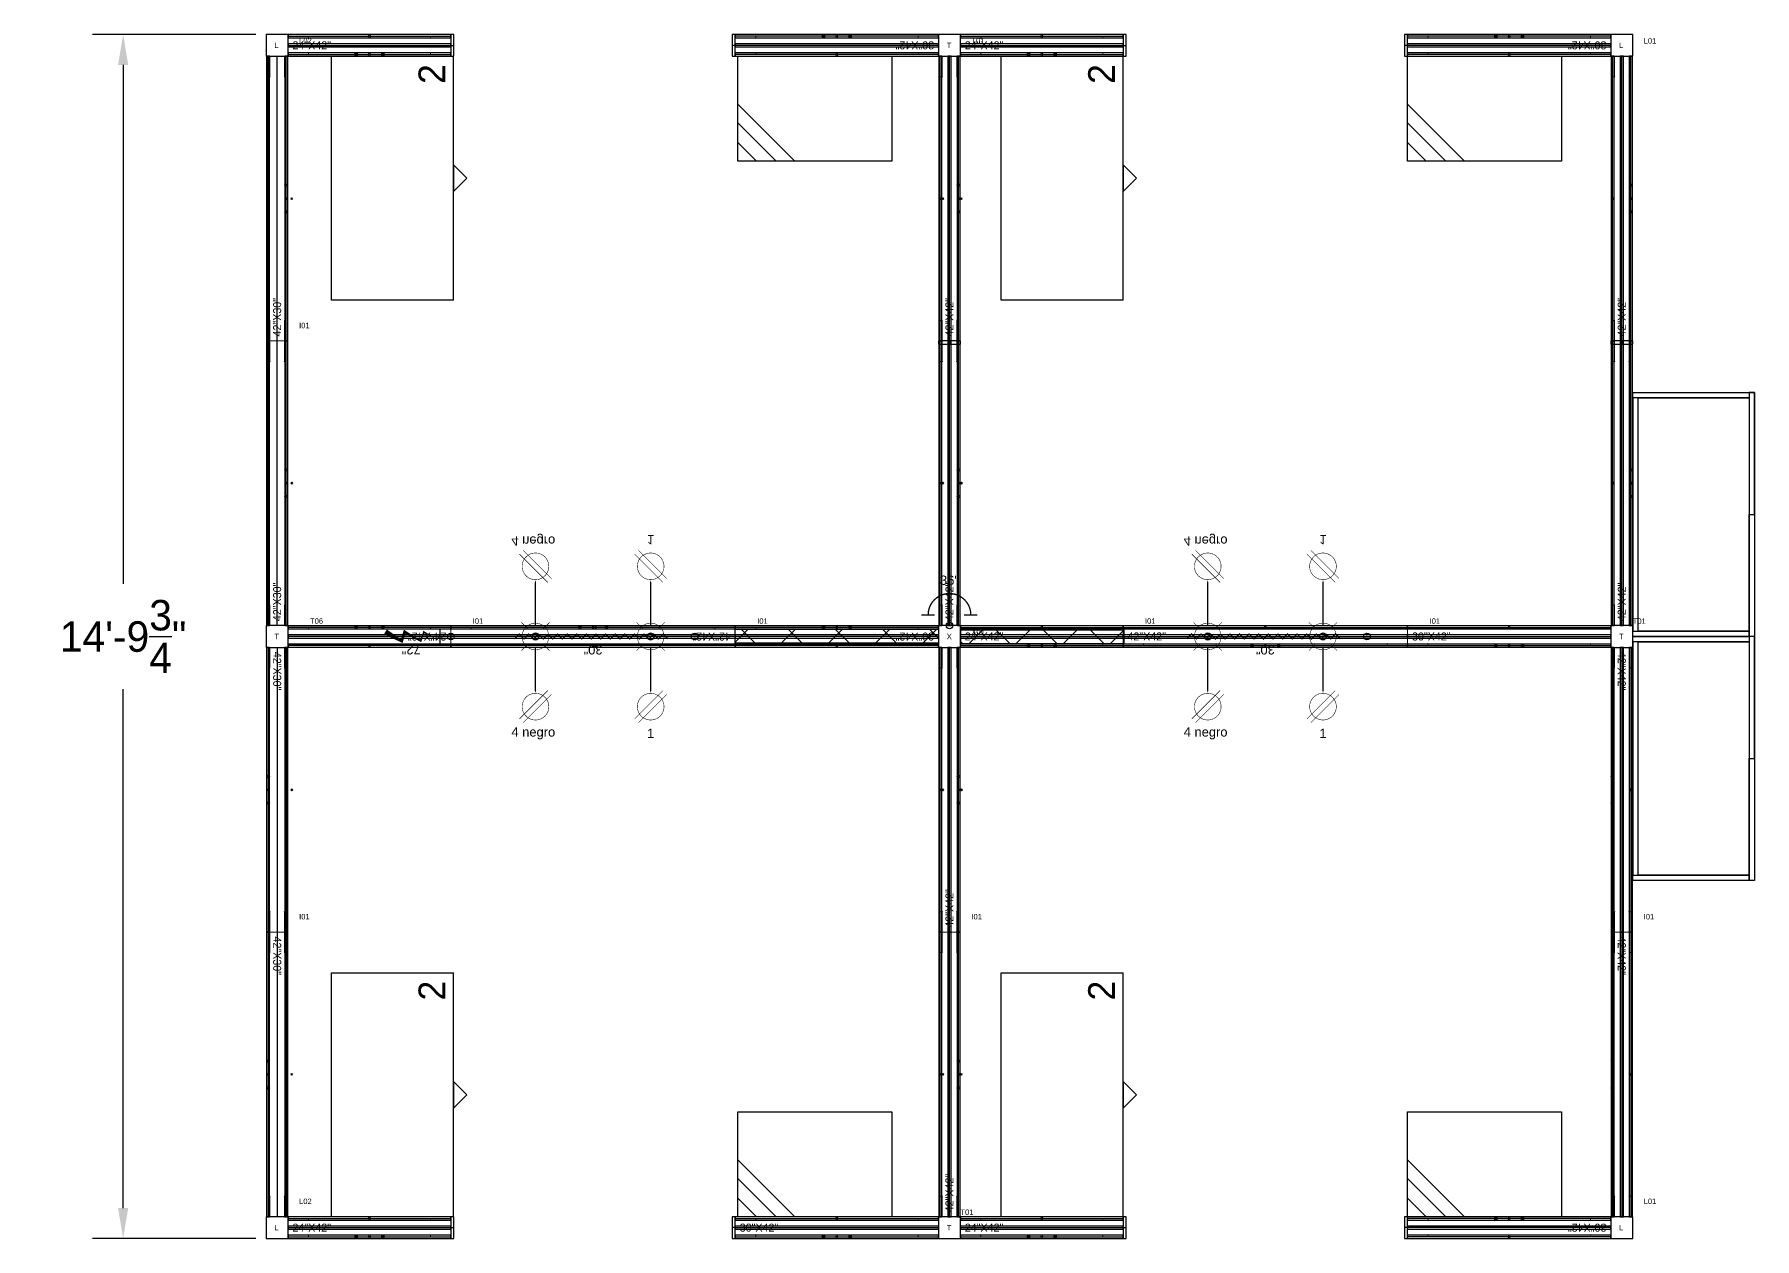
# Model space of a CAD drawing. Header units: inches. Extents: x 126 to 13186, y 9 to 361.
# Drawn here: x 6516.8 to 6770.7, y 17.5 to 195.2 of the extents above; entities that cross this region are included whole.
import ezdxf
from ezdxf.enums import TextEntityAlignment as Align

# ---------------------------------------------------------------- set-up
doc = ezdxf.new("R2010")
doc.units = ezdxf.units.IN
doc.header["$MEASUREMENT"] = 0
for name, color, linetype in [('AW', 7, 'Continuous'), ('DD2D', 7, 'Continuous'), ('DD2D_Geometry', 7, 'Continuous'), ('ELECTRI', 7, 'Continuous'), ('ENFASIS NEW', 7, 'Continuous'), ('Id Unión', 7, 'Continuous'), ('LATEFILE', 7, 'Continuous'), ('LATFILE', 7, 'Continuous'), ('LF', 7, 'Continuous'), ('S7000', 7, 'Continuous'), ('TEXT HARNESS', 7, 'Continuous')]:
    doc.layers.add(name, color=color, linetype=linetype)
doc.styles.add('ARIAL', font='arial.ttf')
doc.styles.get("Standard").update_dxf_attribs({"font": 'stylu.ttf'})
doc.dimstyles.get("Standard").update_dxf_attribs({"dimscale": 25, "dimtxt": 0.18, "dimasz": 0.18, "dimexe": 0.18, "dimexo": 0.0625, "dimgap": 0.09, "dimtad": 0, "dimtih": 1, "dimtoh": 1, "dimzin": 0, "dimdsep": 46, "dimlunit": 4, "dimtxsty": 'Standard', "dimcen": 0.09, "dimadec": 0, "dimazin": 0, "dimtfac": 1, "dimtofl": 0, "dimtmove": 0, "dimatfit": 3, "dimfxl": 1, "dimtolj": 1, "dimtzin": 0, "dimarcsym": 0})

# ---------------------------------------------------------------- blocks, each defined once
blk = doc.blocks.new('DD40102442AB')
at = {"color": 1}
for p, q in [((0.0035, -0.0035), (-0.0035, 0.0035)), ((0.0035, 0.0035), (-0.0035, -0.0035))]:
    blk.add_line(p, q, dxfattribs=at)
blk.add_point((0, 0))
blk.add_point((0, 0))
blk.add_point((0, 0), dxfattribs=at)
blk = doc.blocks.new('LF4023627S')
for p, q in [((0, 0), (0.914, 0)), ((0, -0.457), (0.914, -0.457))]:
    blk.add_line(p, q)
at = {"layer": 'LATEFILE'}
for p, q in [((0, -0.457), (0, 0)), ((0.914, 0), (0.914, -0.457))]:
    blk.add_line(p, q, dxfattribs=at)
blk.add_lwpolyline([(0.407, -0.457), (0.457, -0.507), (0.507, -0.457)], close=True, dxfattribs=at)
at = {"layer": 'LATFILE', "insert": (0.8103, -0.3262), "char_height": 0.1, "width": 0.07696, "attachment_point": 1}
blk.add_mtext('2', dxfattribs=at)
blk = doc.blocks.new('S7012')
for p, q in [((0.18, -0.577), (0.393, -0.364)), ((0.25, -0.577), (0.393, -0.434)), ((0.323, -0.577), (0.393, -0.507))]:
    blk.add_line(p, q)
blk.add_lwpolyline([(0, 0), (0.393, 0), (0.393, -0.577), (0, -0.577)], close=True)
blk = doc.blocks.new('DD40103042AB')
at = {"color": 1}
for p, q in [((0.0035, -0.0035), (-0.0035, 0.0035)), ((0.0035, 0.0035), (-0.0035, -0.0035))]:
    blk.add_line(p, q, dxfattribs=at)
blk.add_point((0, 0))
blk.add_point((0, 0))
blk.add_point((0, 0), dxfattribs=at)
blk = doc.blocks.new('829030')
at = {"color": 1}
for points in [[(0.1, 0.009, 0.005, 0.005, 0), (0.118, -0.009, 0.005, 0.005, 0), (0.136, 0.009, 0.005, 0.005, 0), (0.154, -0.009, 0.005, 0.005, 0), (0.172, 0.009, 0.005, 0.005, 0), (0.19, -0.009, 0.005, 0.005, 0), (0.208, 0.009, 0.005, 0.005, 0), (0.226, -0.009, 0.005, 0.005, 0), (0.244, 0.009, 0.005, 0.005, 0), (0.262, -0.009, 0.005, 0.005, 0), (0.28, 0.009, 0.005, 0.005, 0), (0.298, -0.009, 0.005, 0.005, 0), (0.316, 0.009, 0.005, 0.005, 0), (0.334, -0.009, 0.005, 0.005, 0), (0.352, 0.009, 0.005, 0.005, 0), (0.37, -0.009, 0.005, 0.005, 0), (0.388, 0.009, 0.005, 0.005, 0), (0.406, -0.009, 0.005, 0.005, 0), (0.424, 0.009, 0.005, 0.005, 0), (0.442, -0.009, 0.005, 0.005, 0), (0.46, 0.009, 0.005, 0.005, 0), (0.478, -0.009, 0.005, 0.005, 0), (0.496, 0.009, 0.005, 0.005, 0), (0.514, -0.009, 0.005, 0.005, 0), (0.532, 0.009, 0.005, 0.005, 0), (0.55, -0.009, 0, 0, 0)], [(0.676, 0.009, 0.005, 0.005, 0), (0.658, -0.009, 0.005, 0.005, 0), (0.64, 0.009, 0.005, 0.005, 0), (0.622, -0.009, 0.005, 0.005, 0), (0.604, 0.009, 0.005, 0.005, 0), (0.586, -0.009, 0.005, 0.005, 0), (0.568, 0.009, 0.005, 0.005, 0), (0.55, -0.009, 0, 0, 0)]]:
    blk.add_lwpolyline(points, format="xyseb", dxfattribs=at)
at = {"color": 1, "const_width": 0.002}
for points in [[(0.1385, 0.0265), (0.112, 0.053)], [(0.1915, 0.0265), (0.218, 0.053)], [(0.5705, 0.0265), (0.544, 0.053)], [(0.6235, 0.0265), (0.65, 0.053)], [(0.1385, -0.0265), (0.112, -0.053)], [(0.1915, -0.0265), (0.218, -0.053)], [(0.5705, -0.0265), (0.544, -0.053)], [(0.6235, -0.0265), (0.65, -0.053)]]:
    blk.add_lwpolyline(points, dxfattribs=at)
for points in [[(0.165, -0.05, -1), (0.165, 0.05, -1)], [(0.597, -0.05, 1), (0.597, 0.05, 1)]]:
    blk.add_lwpolyline(points, format="xyb", close=True, dxfattribs=at)
at = {"color": 1}
blk.add_circle((0, 0), 0.0125, dxfattribs=at)
blk.add_point((0, 0), dxfattribs=at)
at = {"layer": 'TEXT HARNESS', "color": 1, "style": 'ARIAL'}
blk.add_text('30"', height=0.03469, dxfattribs=at).set_placement((0.381, 0.05), align=Align.MIDDLE)
blk = doc.blocks.new('8065E4C')
at = {"color": 1, "const_width": 0.005}
blk.add_lwpolyline([(0.025, -0.04), (-0.025, -0.04)], dxfattribs=at)
at = {"color": 1}
for points in [[(0, -0.04, 0.005, 0.005, 0), (0, -0.165, 0.025, 0, 0), (0, -0.2114, 0, 0, 0)], [(-0.0601, -0.309, 0.002, 0.002, 0), (0.046, -0.2029, 0.002, 0.002, 0)], [(-0.046, -0.3231, 0.002, 0.002, 0), (0.0601, -0.217, 0.002, 0.002, 0)]]:
    blk.add_lwpolyline(points, format="xyseb", dxfattribs=at)
at = {"color": 1, "const_width": 0.002}
blk.add_lwpolyline([(-0.05, -0.263, -1), (0.05, -0.263, -1)], format="xyb", close=True, dxfattribs=at)
at = {"color": 1}
blk.add_circle((0, 0), 0.0125, dxfattribs=at)
blk.add_point((0, 0), dxfattribs=at)
at = {"layer": 'TEXT HARNESS', "color": 1, "style": 'ARIAL'}
blk.add_text('4 negro', height=0.03469, dxfattribs=at).set_placement((-0.0081, -0.363), align=Align.MIDDLE)
blk = doc.blocks.new('8065E1C')
at = {"color": 1, "const_width": 0.005}
blk.add_lwpolyline([(0.025, -0.04), (-0.025, -0.04)], dxfattribs=at)
at = {"color": 1}
for points in [[(0, -0.04, 0.005, 0.005, 0), (0, -0.165, 0.025, 0, 0), (0, -0.2114, 0, 0, 0)], [(-0.0601, -0.309, 0.002, 0.002, 0), (0.046, -0.2029, 0.002, 0.002, 0)], [(-0.046, -0.3231, 0.002, 0.002, 0), (0.0601, -0.217, 0.002, 0.002, 0)]]:
    blk.add_lwpolyline(points, format="xyseb", dxfattribs=at)
at = {"color": 1, "const_width": 0.002}
blk.add_lwpolyline([(-0.05, -0.263, -1), (0.05, -0.263, -1)], format="xyb", close=True, dxfattribs=at)
at = {"color": 1}
blk.add_circle((0, 0), 0.0125, dxfattribs=at)
blk.add_point((0, 0), dxfattribs=at)
at = {"layer": 'TEXT HARNESS', "color": 1, "style": 'ARIAL'}
blk.add_text('1', height=0.0347, dxfattribs=at).set_placement((0, -0.363), align=Align.MIDDLE)
blk = doc.blocks.new('*X60')
at = {"color": 0}
for p, q in [((8.0699, 4.5343), (8.1208, 4.5852)), ((8.1957, 4.5322), (8.1427, 4.5852)), ((8.2445, 4.5322), (8.2975, 4.5852)), ((8.3725, 4.5322), (8.3195, 4.5852)), ((8.4213, 4.5322), (8.4743, 4.5852)), ((8.5492, 4.5322), (8.4962, 4.5852)), ((8.5981, 4.5322), (8.6511, 4.5852)), ((8.6803, 4.578), (8.673, 4.5852))]:
    blk.add_line(p, q, dxfattribs=at)
blk = doc.blocks.new('808624')
at = {"color": 5}
for p, q in [((-0.6104, 0), (0, 0)), ((-0.6104, -0.053), (-0.6104, 0)), ((0, 0), (0, -0.053)), ((0, -0.053), (-0.6104, -0.053))]:
    blk.add_line(p, q, dxfattribs=at)
blk.add_blockref('*X60', (-8.6803, -4.5852), dxfattribs=at)
blk = doc.blocks.new('*X53')
at = {"color": 0}
for p, q in [((7.9686, 4.9361), (7.9351, 4.9696)), ((7.9413, 4.9361), (7.9943, 4.9891)), ((8.1454, 4.9361), (8.0924, 4.9891)), ((8.1181, 4.9361), (8.1711, 4.9891)), ((8.3222, 4.9361), (8.2692, 4.9891)), ((8.2948, 4.9361), (8.3478, 4.9891)), ((8.499, 4.9361), (8.446, 4.9891)), ((8.4716, 4.9361), (8.5246, 4.9891)), ((8.6757, 4.9361), (8.6227, 4.9891)), ((8.6484, 4.9361), (8.6971, 4.9848))]:
    blk.add_line(p, q, dxfattribs=at)
blk = doc.blocks.new('808630')
at = {"color": 5}
for p, q in [((-0.762, 0), (0, 0)), ((-0.762, -0.053), (-0.762, 0)), ((0, 0), (0, -0.053)), ((0, -0.053), (-0.762, -0.053))]:
    blk.add_line(p, q, dxfattribs=at)
blk.add_blockref('*X53', (-8.6971, -4.9891), dxfattribs=at)
blk = doc.blocks.new('817736')
at = {"color": 3, "const_width": 0.005}
blk.add_lwpolyline([(0.08, 0.04, 1), (-0.08, 0.04)], format="xyb", dxfattribs=at)
for points in [[(-0.055, 0.04), (-0.105, 0.04)], [(0.055, 0.04), (0.105, 0.04)]]:
    blk.add_lwpolyline(points, dxfattribs=at)
at = {"color": 3}
blk.add_circle((0, 0), 0.0125, dxfattribs=at)
blk.add_point((0, 0), dxfattribs=at)
at = {"layer": 'TEXT HARNESS', "color": 3, "style": 'ARIAL'}
blk.add_text('36"', height=0.03469, dxfattribs=at).set_placement((0, 0.17), align=Align.MIDDLE)
blk = doc.blocks.new('818072')
at = {"color": 1}
blk.add_lwpolyline([(0.04, 0.0177, 0, 0.005, 0), (0.1012, -0.0177, 0.005, 0.005, 0), (0.112, 0.0177, 0.005, 0.01, 0), (0.173, -0.0176, 0.01, 0.01, 0), (0.184, 0.0177, 0.01, 0.02, 0), (0.245, -0.0176, 0.02, 0.02, 0)], format="xyseb", dxfattribs=at)
at = {"color": 1, "const_width": 0.005}
blk.add_lwpolyline([(0.04, 0.025), (0.04, -0.025)], dxfattribs=at)
at = {"color": 1}
blk.add_circle((0, 0), 0.0125, dxfattribs=at)
blk.add_point((0, 0), dxfattribs=at)
at = {"layer": 'TEXT HARNESS', "color": 1, "style": 'ARIAL'}
blk.add_text('72"', height=0.03469, dxfattribs=at).set_placement((0.148, 0.05), align=Align.MIDDLE)
blk = doc.blocks.new('AW70231836AB')
for points in [[(0, 0), (0.02, 0), (0.02, -0.437), (0, -0.437)], [(0.895, 0), (0.02, 0), (0.02, -0.02), (0.895, -0.02)], [(0.895, -0.437), (0.895, 0), (0.915, 0), (0.915, -0.437)], [(0.02, -0.02), (0.895, -0.02), (0.895, -0.437), (0.02, -0.437)], [(0, -0.437), (0.4575, -0.437), (0.4575, -0.457), (0, -0.457)], [(0.4575, -0.457), (0.915, -0.457), (0.915, -0.437), (0.4575, -0.437)]]:
    blk.add_lwpolyline(points, close=True)
blk = doc.blocks.new('AW4001NA1872AB')
at = {"extrusion": (-1, 0, 0)}
blk.add_line((0, -0.457, -0.028), (0, 0, -0.028), dxfattribs=at)
at = {"extrusion": (0, 1, 0)}
blk.add_line((0, 0, -0.028), (1.83, 0, -0.028), dxfattribs=at)
for p, q in [((0, -0.457, -0.028), (0, 0, -0.028)), ((0, 0, -0.028), (1.83, 0, -0.028)), ((1.83, 0, -0.028), (1.83, -0.457, -0.028)), ((1.83, -0.457, -0.028), (0, -0.457, -0.028))]:
    blk.add_line(p, q)
at = {"extrusion": (1, 0, 0)}
blk.add_line((1.83, 0, -0.028), (1.83, -0.457, -0.028), dxfattribs=at)
at = {"extrusion": (0, -1, 0)}
blk.add_line((1.83, -0.457, -0.028), (0, -0.457, -0.028), dxfattribs=at)
blk = doc.blocks.new('DD101030422D')
at = {"color": 1, "linetype": 'Continuous', "lineweight": 0}
for p, q in [((0, -0.0255), (0, 0.0255)), ((0.0017, 0.0275), (0.0218, 0.0275)), ((0.002, 0.0275), (0.0215, 0.0275)), ((0.0747, 0.0275), (0.0215, 0.0275)), ((0.0747, 0.0275), (0.075, 0.0275)), ((0.0765, 0.026), (0.0765, 0.0343)), ((0.6855, 0.0343), (0.0765, 0.0343)), ((0.6855, 0.0343), (0.6855, 0.026)), ((0.6873, 0.0275), (0.687, 0.0275)), ((0.6873, 0.0275), (0.7405, 0.0275)), ((0.7603, 0.0275), (0.7402, 0.0275)), ((0.76, 0.0275), (0.7405, 0.0275)), ((0.762, -0.0255), (0.762, 0.0255)), ((0.025, -0.0275), (0.002, -0.0275)), ((0.025, -0.0275), (0.0747, -0.0275)), ((0.0747, -0.0275), (0.075, -0.0275)), ((0.0765, -0.0343), (0.0765, -0.026)), ((0.6855, -0.0343), (0.0765, -0.0343)), ((0.6855, -0.026), (0.6855, -0.0343)), ((0.6873, -0.0275), (0.687, -0.0275)), ((0.737, -0.0275), (0.6873, -0.0275)), ((0.737, -0.0275), (0.76, -0.0275))]:
    blk.add_line(p, q, dxfattribs=at)
at = {"color": 1}
for p, q in [((0.3775, 0.0379), (0.3845, 0.0308)), ((0.3775, 0.0308), (0.3845, 0.0379)), ((0.3775, -0.0379), (0.3845, -0.0308)), ((0.3775, -0.0308), (0.3845, -0.0379))]:
    blk.add_line(p, q, dxfattribs=at)
for centre in [(0.331, -0.0343), (0.431, -0.0343)]:
    blk.add_circle(centre, 0.005, dxfattribs=at)
at = {"color": 1, "linetype": 'Continuous', "lineweight": 0}
for centre, radius, start, end in [((0.002, 0.0255), 0.00203, 90, 180), ((0.075, 0.026), 0.00151, 10.02098, 90), ((0.075, 0.026), 0.00151, 0, 10.02098), ((0.687, 0.026), 0.00151, 90, 169.97902), ((0.687, 0.026), 0.00151, 169.97902, 180), ((0.687, 0.026), 0.00151, 169.97902, 180), ((0.76, 0.0255), 0.00203, 0, 90), ((0.002, -0.0255), 0.00203, 180, 270), ((0.075, -0.026), 0.00151, 270, 349.97902), ((0.075, -0.026), 0.00151, 349.97902, 0), ((0.687, -0.026), 0.00151, 180, 190.02098), ((0.687, -0.026), 0.00151, 180, 190.02098), ((0.687, -0.026), 0.00151, 190.02098, 270), ((0.76, -0.0255), 0.00203, 270, 0)]:
    blk.add_arc(centre, radius, start, end, dxfattribs=at)
at = {"color": 1}
for p in [(0.381, 0.0343), (0.381, -0.0343)]:
    blk.add_point(p, dxfattribs=at)
at = {"insert": (0.0165, 0.0151), "char_height": 0.03, "attachment_point": 1}
blk.add_mtext_dynamic_manual_height_columns('30"X42"', width=75.494015, gutter_width=12.5, heights=[0], dxfattribs=at)
blk = doc.blocks.new('SPACE_DD10103042')
blk.add_blockref('DD101030422D', (0, 0))
blk = doc.blocks.new('DD101042422D')
at = {"color": 1, "linetype": 'Continuous', "lineweight": 0}
for p, q in [((0, -0.0255), (0, 0.0255)), ((0.0017, 0.0275), (0.0218, 0.0275)), ((0.002, 0.0275), (0.0215, 0.0275)), ((0.0747, 0.0275), (0.0215, 0.0275)), ((0.0747, 0.0275), (0.075, 0.0275)), ((0.0765, 0.026), (0.0765, 0.0343)), ((0.9905, 0.0343), (0.0765, 0.0343)), ((0.9905, 0.0343), (0.9905, 0.026)), ((0.9923, 0.0275), (0.992, 0.0275)), ((0.9923, 0.0275), (1.0455, 0.0275)), ((1.0653, 0.0275), (1.0452, 0.0275)), ((1.065, 0.0275), (1.0455, 0.0275)), ((1.067, -0.0255), (1.067, 0.0255)), ((0.025, -0.0275), (0.002, -0.0275)), ((0.025, -0.0275), (0.0747, -0.0275)), ((0.0747, -0.0275), (0.075, -0.0275)), ((0.0765, -0.0343), (0.0765, -0.026)), ((0.9905, -0.0343), (0.0765, -0.0343)), ((0.9905, -0.026), (0.9905, -0.0343)), ((0.9923, -0.0275), (0.992, -0.0275)), ((1.042, -0.0275), (0.9923, -0.0275)), ((1.042, -0.0275), (1.065, -0.0275))]:
    blk.add_line(p, q, dxfattribs=at)
at = {"color": 1}
for p, q in [((0.53, 0.0379), (0.537, 0.0308)), ((0.53, 0.0308), (0.537, 0.0379)), ((0.53, -0.0379), (0.537, -0.0308)), ((0.53, -0.0308), (0.537, -0.0379))]:
    blk.add_line(p, q, dxfattribs=at)
for centre in [(0.4835, -0.0343), (0.5835, -0.0343)]:
    blk.add_circle(centre, 0.005, dxfattribs=at)
at = {"color": 1, "linetype": 'Continuous', "lineweight": 0}
for centre, radius, start, end in [((0.002, 0.0255), 0.00203, 90, 180), ((0.075, 0.026), 0.00151, 10.02098, 90), ((0.075, 0.026), 0.00151, 0, 10.02098), ((0.992, 0.026), 0.00151, 90, 169.97902), ((0.992, 0.026), 0.00151, 169.97902, 180), ((0.992, 0.026), 0.00151, 169.97902, 180), ((1.065, 0.0255), 0.00203, 0, 90), ((0.002, -0.0255), 0.00203, 180, 270), ((0.075, -0.026), 0.00151, 270, 349.97902), ((0.075, -0.026), 0.00151, 349.97902, 0), ((0.992, -0.026), 0.00151, 180, 190.02098), ((0.992, -0.026), 0.00151, 180, 190.02098), ((0.992, -0.026), 0.00151, 190.02098, 270), ((1.065, -0.0255), 0.00203, 270, 0)]:
    blk.add_arc(centre, radius, start, end, dxfattribs=at)
at = {"color": 1}
for p in [(0.5335, 0.0343), (0.5335, -0.0343)]:
    blk.add_point(p, dxfattribs=at)
at = {"insert": (0.0165, 0.0151), "char_height": 0.03, "attachment_point": 1}
blk.add_mtext_dynamic_manual_height_columns('42"X42"', width=75.494015, gutter_width=12.5, heights=[0], dxfattribs=at)
blk = doc.blocks.new('SPACE_DD10104242')
blk.add_blockref('DD101042422D', (0, 0))
blk = doc.blocks.new('DD101024422D')
at = {"color": 1, "linetype": 'Continuous', "lineweight": 0}
for p, q in [((0, -0.0255), (0, 0.0255)), ((0.0017, 0.0275), (0.0218, 0.0275)), ((0.002, 0.0275), (0.0215, 0.0275)), ((0.0747, 0.0275), (0.0215, 0.0275)), ((0.0747, 0.0275), (0.075, 0.0275)), ((0.0765, 0.026), (0.0765, 0.0343)), ((0.5335, 0.0343), (0.0765, 0.0343)), ((0.5335, 0.0343), (0.5335, 0.026)), ((0.5353, 0.0275), (0.535, 0.0275)), ((0.5353, 0.0275), (0.5885, 0.0275)), ((0.6083, 0.0275), (0.5882, 0.0275)), ((0.608, 0.0275), (0.5885, 0.0275)), ((0.61, -0.0255), (0.61, 0.0255)), ((0.025, -0.0275), (0.002, -0.0275)), ((0.025, -0.0275), (0.0747, -0.0275)), ((0.0747, -0.0275), (0.075, -0.0275)), ((0.0765, -0.0343), (0.0765, -0.026)), ((0.5335, -0.0343), (0.0765, -0.0343)), ((0.5335, -0.026), (0.5335, -0.0343)), ((0.5353, -0.0275), (0.535, -0.0275)), ((0.585, -0.0275), (0.5353, -0.0275)), ((0.585, -0.0275), (0.608, -0.0275))]:
    blk.add_line(p, q, dxfattribs=at)
at = {"color": 1}
for p, q in [((0.3015, 0.0379), (0.3085, 0.0308)), ((0.3015, 0.0308), (0.3085, 0.0379)), ((0.3015, -0.0379), (0.3085, -0.0308)), ((0.3015, -0.0308), (0.3085, -0.0379))]:
    blk.add_line(p, q, dxfattribs=at)
for centre in [(0.255, -0.0343), (0.355, -0.0343)]:
    blk.add_circle(centre, 0.005, dxfattribs=at)
at = {"color": 1, "linetype": 'Continuous', "lineweight": 0}
for centre, radius, start, end in [((0.002, 0.0255), 0.00203, 90, 180), ((0.075, 0.026), 0.00151, 10.02098, 90), ((0.075, 0.026), 0.00151, 0, 10.02098), ((0.535, 0.026), 0.00151, 90, 169.97902), ((0.535, 0.026), 0.00151, 169.97902, 180), ((0.535, 0.026), 0.00151, 169.97902, 180), ((0.608, 0.0255), 0.00203, 0, 90), ((0.002, -0.0255), 0.00203, 180, 270), ((0.075, -0.026), 0.00151, 270, 349.97902), ((0.075, -0.026), 0.00151, 349.97902, 0), ((0.535, -0.026), 0.00151, 180, 190.02098), ((0.535, -0.026), 0.00151, 180, 190.02098), ((0.535, -0.026), 0.00151, 190.02098, 270), ((0.608, -0.0255), 0.00203, 270, 0)]:
    blk.add_arc(centre, radius, start, end, dxfattribs=at)
at = {"color": 1}
for p in [(0.305, 0.0343), (0.305, -0.0343)]:
    blk.add_point(p, dxfattribs=at)
at = {"insert": (0.0165, 0.0151), "char_height": 0.03, "attachment_point": 1}
blk.add_mtext_dynamic_manual_height_columns('24"X42"', width=75.494015, gutter_width=12.5, heights=[0], dxfattribs=at)
blk = doc.blocks.new('SPACE_DD10102442')
blk.add_blockref('DD101024422D', (0, 0))
blk = doc.blocks.new('DD101042302D')
at = {"color": 6, "linetype": 'Continuous', "lineweight": 0}
for p, q in [((0, -0.0255), (0, 0.0255)), ((0.0017, 0.0275), (0.0218, 0.0275)), ((0.002, 0.0275), (0.0215, 0.0275)), ((0.0747, 0.0275), (0.0215, 0.0275)), ((0.0747, 0.0275), (0.075, 0.0275)), ((0.0765, 0.026), (0.0765, 0.0343)), ((0.9905, 0.0343), (0.0765, 0.0343)), ((0.9905, 0.0343), (0.9905, 0.026)), ((0.9923, 0.0275), (0.992, 0.0275)), ((0.9923, 0.0275), (1.0455, 0.0275)), ((1.0653, 0.0275), (1.0452, 0.0275)), ((1.065, 0.0275), (1.0455, 0.0275)), ((1.067, -0.0255), (1.067, 0.0255)), ((0.025, -0.0275), (0.002, -0.0275)), ((0.025, -0.0275), (0.0747, -0.0275)), ((0.0747, -0.0275), (0.075, -0.0275)), ((0.0765, -0.0343), (0.0765, -0.026)), ((0.9905, -0.0343), (0.0765, -0.0343)), ((0.9905, -0.026), (0.9905, -0.0343)), ((0.9923, -0.0275), (0.992, -0.0275)), ((1.042, -0.0275), (0.9923, -0.0275)), ((1.042, -0.0275), (1.065, -0.0275))]:
    blk.add_line(p, q, dxfattribs=at)
at = {"color": 6}
for p, q in [((0.53, 0.0379), (0.537, 0.0308)), ((0.53, 0.0308), (0.537, 0.0379)), ((0.53, -0.0379), (0.537, -0.0308)), ((0.53, -0.0308), (0.537, -0.0379))]:
    blk.add_line(p, q, dxfattribs=at)
for centre in [(0.4835, -0.0343), (0.5835, -0.0343)]:
    blk.add_circle(centre, 0.005, dxfattribs=at)
at = {"color": 6, "linetype": 'Continuous', "lineweight": 0}
for centre, radius, start, end in [((0.002, 0.0255), 0.00203, 90, 180), ((0.075, 0.026), 0.00151, 10.02098, 90), ((0.075, 0.026), 0.00151, 0, 10.02098), ((0.992, 0.026), 0.00151, 90, 169.97902), ((0.992, 0.026), 0.00151, 169.97902, 180), ((0.992, 0.026), 0.00151, 169.97902, 180), ((1.065, 0.0255), 0.00203, 0, 90), ((0.002, -0.0255), 0.00203, 180, 270), ((0.075, -0.026), 0.00151, 270, 349.97902), ((0.075, -0.026), 0.00151, 349.97902, 0), ((0.992, -0.026), 0.00151, 180, 190.02098), ((0.992, -0.026), 0.00151, 180, 190.02098), ((0.992, -0.026), 0.00151, 190.02098, 270), ((1.065, -0.0255), 0.00203, 270, 0)]:
    blk.add_arc(centre, radius, start, end, dxfattribs=at)
at = {"color": 6}
for p in [(0.5335, 0.0343), (0.5335, -0.0343)]:
    blk.add_point(p, dxfattribs=at)
at = {"insert": (0.0165, 0.0151), "char_height": 0.03, "attachment_point": 1}
blk.add_mtext_dynamic_manual_height_columns('42"X30"', width=75.494015, gutter_width=12.5, heights=[0], dxfattribs=at)
blk = doc.blocks.new('SPACE_DD10104230')
blk.add_blockref('DD101042302D', (0, 0))
blk = doc.blocks.new('DD3021422D')
for p, q in [((0, 0.041), (0, -0.041)), ((0.012, 0.041), (0, 0.041)), ((0.012, -0.041), (0.012, 0.041)), ((0, -0.041), (0.012, -0.041))]:
    blk.add_line(p, q)
blk = doc.blocks.new('SPACE_DD302142')
blk.add_blockref('DD3021422D', (0, 0))
blk = doc.blocks.new('*D82')
at = {"color": 0, "lineweight": -2, "transparency": 16777216}
for p, q in [((6549.45, 195.21), (6525.38, 195.21)), ((6529.88, 190.71), (6529.88, 114.13)), ((6529.88, 22), (6529.88, 98.58)), ((6549.45, 17.5), (6525.38, 17.5))]:
    blk.add_line(p, q, dxfattribs=at)
at = {"color": 0, "transparency": 16777216}
for points in [[(6529.13, 190.71), (6530.63, 190.71), (6529.88, 195.21)], [(6529.13, 22), (6530.63, 22), (6529.88, 17.5)]]:
    blk.add_solid(points, dxfattribs=at)
at = {"layer": 'Defpoints', "color": 0, "transparency": 16777216}
for p in [(6529.88, 195.21), (6551.01, 195.21), (6551.01, 17.5)]:
    blk.add_point(p, dxfattribs=at)
at = {"color": 0, "transparency": 16777216, "insert": (6529.88, 106.35), "char_height": 4.5, "attachment_point": 5}
blk.add_mtext('\\A1;14\'-9{\\H1.000000x;\\S3/4;}"', dxfattribs=at)

msp = doc.modelspace()

# ---------------------------------------------------------------- linework, layer by layer
at = {"layer": 'DD2D'}
for p, q in [((6554.236, 194.949), (6578.251, 194.949)), ((6554.236, 193.598), (6578.251, 193.598)), ((6554.236, 193.598), (6578.251, 193.598)), ((6578.251, 193.598), (6578.724, 193.598)), ((6620.259, 193.598), (6619.787, 193.598)), ((6650.259, 194.949), (6620.259, 194.949)), ((6650.259, 193.598), (6620.259, 193.598)), ((6650.259, 193.598), (6620.259, 193.598)), ((6653.488, 194.949), (6677.503, 194.949)), ((6653.488, 193.598), (6677.503, 193.598)), ((6653.488, 193.598), (6677.503, 193.598)), ((6677.503, 193.598), (6677.976, 193.598)), ((6719.511, 193.598), (6719.039, 193.598)), ((6749.511, 194.949), (6719.511, 194.949)), ((6749.511, 193.598), (6719.511, 193.598)), ((6749.511, 193.598), (6719.511, 193.598)), ((6551.271, 149.976), (6551.271, 191.984)), ((6552.622, 191.984), (6552.622, 191.988)), ((6552.622, 149.976), (6552.622, 191.984)), ((6553.972, 149.976), (6553.972, 191.984)), ((6554.236, 192.248), (6578.251, 192.248)), ((6650.259, 192.248), (6620.259, 192.248)), ((6650.523, 149.976), (6650.523, 191.984)), ((6651.873, 191.984), (6651.873, 191.988)), ((6651.873, 149.976), (6651.873, 191.984)), ((6651.873, 149.976), (6651.873, 191.984)), ((6653.224, 149.976), (6653.224, 191.984)), ((6653.488, 192.248), (6677.503, 192.248)), ((6749.511, 192.248), (6719.511, 192.248)), ((6749.775, 149.976), (6749.775, 191.984)), ((6751.125, 191.984), (6751.125, 191.988)), ((6751.125, 149.976), (6751.125, 191.984)), ((6751.125, 149.976), (6751.125, 191.984)), ((6752.476, 149.976), (6752.476, 191.984)), ((6551.271, 107.968), (6551.271, 149.976)), ((6552.622, 149.976), (6552.622, 149.98)), ((6552.622, 107.968), (6552.622, 149.976)), ((6553.972, 107.968), (6553.972, 149.976)), ((6650.523, 107.968), (6650.523, 149.976)), ((6651.873, 107.968), (6651.873, 149.976)), ((6651.873, 107.968), (6651.873, 149.976)), ((6651.873, 149.976), (6651.873, 149.504)), ((6653.224, 107.968), (6653.224, 149.976)), ((6749.775, 107.968), (6749.775, 149.976)), ((6751.125, 107.968), (6751.125, 149.976)), ((6751.125, 107.968), (6751.125, 149.976)), ((6751.125, 149.976), (6751.125, 149.504)), ((6752.476, 107.968), (6752.476, 149.976)), ((6578.251, 107.705), (6554.236, 107.705)), ((6620.259, 107.705), (6578.251, 107.705)), ((6650.259, 107.705), (6620.259, 107.705)), ((6653.488, 107.705), (6677.503, 107.705)), ((6677.503, 107.705), (6719.511, 107.705)), ((6719.511, 107.705), (6749.511, 107.705)), ((6551.271, 104.74), (6551.271, 62.732)), ((6552.622, 104.74), (6552.622, 62.732)), ((6553.972, 104.74), (6553.972, 62.732)), ((6554.236, 106.354), (6554.232, 106.354)), ((6578.251, 106.354), (6554.236, 106.354)), ((6578.251, 106.354), (6554.236, 106.354)), ((6578.251, 105.004), (6554.236, 105.004)), ((6578.251, 106.354), (6578.248, 106.354)), ((6620.259, 106.354), (6578.251, 106.354)), ((6620.259, 106.354), (6578.251, 106.354)), ((6620.259, 105.004), (6578.251, 105.004)), ((6620.259, 106.354), (6620.255, 106.354)), ((6650.259, 106.354), (6620.259, 106.354)), ((6650.259, 106.354), (6620.259, 106.354)), ((6650.259, 105.004), (6620.259, 105.004)), ((6650.523, 62.732), (6650.523, 104.74)), ((6651.873, 104.74), (6651.873, 104.744)), ((6651.873, 62.732), (6651.873, 104.74)), ((6651.873, 62.732), (6651.873, 104.74)), ((6653.224, 62.732), (6653.224, 104.74)), ((6653.488, 106.354), (6677.503, 106.354)), ((6653.488, 106.354), (6677.503, 106.354)), ((6653.488, 105.004), (6677.503, 105.004)), ((6677.503, 106.354), (6677.507, 106.354)), ((6677.503, 106.354), (6719.511, 106.354)), ((6677.503, 106.354), (6719.511, 106.354)), ((6677.503, 105.004), (6719.511, 105.004)), ((6719.511, 106.354), (6719.515, 106.354)), ((6719.511, 106.354), (6749.511, 106.354)), ((6719.511, 106.354), (6749.511, 106.354)), ((6719.511, 105.004), (6749.511, 105.004)), ((6749.511, 106.354), (6749.515, 106.354)), ((6749.775, 104.74), (6749.775, 62.732)), ((6751.125, 104.74), (6751.125, 62.732)), ((6751.125, 104.74), (6751.125, 62.732)), ((6752.476, 104.74), (6752.476, 62.732)), ((6551.271, 62.732), (6551.271, 20.724)), ((6552.622, 62.732), (6552.622, 62.728)), ((6552.622, 62.732), (6552.622, 20.724)), ((6553.972, 62.732), (6553.972, 20.724)), ((6650.523, 20.724), (6650.523, 62.732)), ((6651.873, 62.732), (6651.873, 62.736)), ((6651.873, 20.724), (6651.873, 62.732)), ((6651.873, 20.724), (6651.873, 62.732)), ((6653.224, 20.724), (6653.224, 62.732)), ((6749.775, 62.732), (6749.775, 20.724)), ((6751.125, 62.732), (6751.125, 62.728)), ((6751.125, 62.732), (6751.125, 20.724)), ((6751.125, 62.732), (6751.125, 20.724)), ((6752.476, 62.732), (6752.476, 20.724)), ((6552.622, 20.724), (6552.622, 20.72)), ((6554.236, 20.461), (6578.251, 20.461)), ((6620.259, 20.461), (6650.259, 20.461)), ((6653.488, 20.461), (6677.504, 20.461)), ((6749.511, 20.461), (6719.511, 20.461)), ((6751.125, 20.724), (6751.125, 20.72)), ((6554.236, 19.11), (6578.251, 19.11)), ((6554.236, 19.11), (6578.251, 19.11)), ((6578.251, 19.11), (6578.724, 19.11)), ((6620.259, 19.11), (6619.787, 19.11)), ((6620.259, 19.11), (6650.259, 19.11)), ((6620.259, 19.11), (6650.259, 19.11)), ((6650.259, 19.11), (6650.263, 19.11)), ((6653.488, 19.11), (6677.504, 19.11)), ((6653.488, 19.11), (6677.504, 19.11)), ((6677.504, 19.11), (6677.976, 19.11)), ((6719.511, 19.11), (6719.039, 19.11)), ((6749.511, 19.11), (6719.511, 19.11)), ((6749.511, 19.11), (6719.511, 19.11)), ((6554.236, 17.76), (6578.251, 17.76)), ((6620.259, 17.76), (6650.259, 17.76)), ((6653.488, 17.76), (6677.504, 17.76)), ((6749.511, 17.76), (6719.511, 17.76))]:
    msp.add_line(p, q, dxfattribs=at)
at = {"layer": 'DD2D_Geometry'}
for points in [[(6554.236, 191.984), (6554.24, 195.213), (6551.011, 195.213), (6551.007, 191.984)], [(6554.236, 194.713), (6578.251, 194.713), (6578.251, 195.185), (6554.236, 195.185)], [(6554.236, 194.713), (6578.251, 194.713), (6578.251, 195.185), (6554.236, 195.185)], [(6554.236, 193.362), (6578.251, 193.362), (6578.251, 193.835), (6554.236, 193.835)], [(6554.236, 193.362), (6578.251, 193.362), (6578.251, 193.835), (6554.236, 193.835)], [(6650.259, 195.185), (6620.259, 195.185), (6620.259, 194.713), (6650.259, 194.713)], [(6650.259, 195.185), (6620.259, 195.185), (6620.259, 194.713), (6650.259, 194.713)], [(6650.259, 193.835), (6620.259, 193.835), (6620.259, 193.362), (6650.259, 193.362)], [(6650.259, 193.835), (6620.259, 193.835), (6620.259, 193.362), (6650.259, 193.362)], [(6653.488, 191.984), (6653.492, 195.213), (6650.263, 195.213), (6650.259, 191.984)], [(6653.488, 194.713), (6677.503, 194.713), (6677.503, 195.185), (6653.488, 195.185)], [(6653.488, 194.713), (6677.503, 194.713), (6677.503, 195.185), (6653.488, 195.185)], [(6653.488, 193.362), (6677.503, 193.362), (6677.503, 193.835), (6653.488, 193.835)], [(6653.488, 193.362), (6677.503, 193.362), (6677.503, 193.835), (6653.488, 193.835)], [(6749.511, 195.185), (6719.511, 195.185), (6719.511, 194.713), (6749.511, 194.713)], [(6749.511, 195.185), (6719.511, 195.185), (6719.511, 194.713), (6749.511, 194.713)], [(6749.511, 193.835), (6719.511, 193.835), (6719.511, 193.362), (6749.511, 193.362)], [(6749.511, 193.835), (6719.511, 193.835), (6719.511, 193.362), (6749.511, 193.362)], [(6752.74, 191.984), (6752.744, 195.213), (6749.515, 195.213), (6749.511, 191.984)], [(6551.507, 149.976), (6551.507, 191.984), (6551.035, 191.984), (6551.035, 149.976)], [(6551.507, 149.976), (6551.507, 191.984), (6551.035, 191.984), (6551.035, 149.976)], [(6554.208, 149.976), (6554.208, 191.984), (6553.736, 191.984), (6553.736, 149.976)], [(6554.208, 149.976), (6554.208, 191.984), (6553.736, 191.984), (6553.736, 149.976)], [(6554.236, 192.012), (6578.251, 192.012), (6578.251, 192.484), (6554.236, 192.484)], [(6554.236, 192.012), (6578.251, 192.012), (6578.251, 192.484), (6554.236, 192.484)], [(6650.259, 192.484), (6620.259, 192.484), (6620.259, 192.012), (6650.259, 192.012)], [(6650.259, 192.484), (6620.259, 192.484), (6620.259, 192.012), (6650.259, 192.012)], [(6650.759, 149.976), (6650.759, 191.984), (6650.287, 191.984), (6650.287, 149.976)], [(6650.759, 149.976), (6650.759, 191.984), (6650.287, 191.984), (6650.287, 149.976)], [(6652.11, 149.976), (6652.11, 191.984), (6651.637, 191.984), (6651.637, 149.976)], [(6652.11, 149.976), (6652.11, 191.984), (6651.637, 191.984), (6651.637, 149.976)], [(6653.46, 149.976), (6653.46, 191.984), (6652.988, 191.984), (6652.988, 149.976)], [(6653.46, 149.976), (6653.46, 191.984), (6652.988, 191.984), (6652.988, 149.976)], [(6653.488, 192.012), (6677.503, 192.012), (6677.503, 192.484), (6653.488, 192.484)], [(6653.488, 192.012), (6677.503, 192.012), (6677.503, 192.484), (6653.488, 192.484)], [(6749.511, 192.484), (6719.511, 192.484), (6719.511, 192.012), (6749.511, 192.012)], [(6749.511, 192.484), (6719.511, 192.484), (6719.511, 192.012), (6749.511, 192.012)], [(6750.011, 149.976), (6750.011, 191.984), (6749.539, 191.984), (6749.539, 149.976)], [(6750.011, 149.976), (6750.011, 191.984), (6749.539, 191.984), (6749.539, 149.976)], [(6751.362, 149.976), (6751.362, 191.984), (6750.889, 191.984), (6750.889, 149.976)], [(6751.362, 149.976), (6751.362, 191.984), (6750.889, 191.984), (6750.889, 149.976)], [(6752.712, 149.976), (6752.712, 191.984), (6752.24, 191.984), (6752.24, 149.976)], [(6752.712, 149.976), (6752.712, 191.984), (6752.24, 191.984), (6752.24, 149.976)], [(6551.507, 107.968), (6551.507, 149.976), (6551.035, 149.976), (6551.035, 107.968)], [(6551.507, 107.968), (6551.507, 149.976), (6551.035, 149.976), (6551.035, 107.968)], [(6552.622, 149.976), (6552.622, 149.976), (6552.622, 149.98), (6552.622, 149.98)], [(6554.208, 107.968), (6554.208, 149.976), (6553.736, 149.976), (6553.736, 107.968)], [(6554.208, 107.968), (6554.208, 149.976), (6553.736, 149.976), (6553.736, 107.968)], [(6650.759, 107.968), (6650.759, 149.976), (6650.287, 149.976), (6650.287, 107.968)], [(6650.759, 107.968), (6650.759, 149.976), (6650.287, 149.976), (6650.287, 107.968)], [(6652.11, 107.968), (6652.11, 149.976), (6651.637, 149.976), (6651.637, 107.968)], [(6652.11, 107.968), (6652.11, 149.976), (6651.637, 149.976), (6651.637, 107.968)], [(6653.46, 107.968), (6653.46, 149.976), (6652.988, 149.976), (6652.988, 107.968)], [(6653.46, 107.968), (6653.46, 149.976), (6652.988, 149.976), (6652.988, 107.968)], [(6750.011, 107.968), (6750.011, 149.976), (6749.539, 149.976), (6749.539, 107.968)], [(6750.011, 107.968), (6750.011, 149.976), (6749.539, 149.976), (6749.539, 107.968)], [(6751.362, 107.968), (6751.362, 149.976), (6750.889, 149.976), (6750.889, 107.968)], [(6751.362, 107.968), (6751.362, 149.976), (6750.889, 149.976), (6750.889, 107.968)], [(6752.712, 107.968), (6752.712, 149.976), (6752.24, 149.976), (6752.24, 107.968)], [(6752.712, 107.968), (6752.712, 149.976), (6752.24, 149.976), (6752.24, 107.968)], [(6554.236, 107.968), (6551.011, 107.968), (6551.011, 104.74), (6554.236, 104.74)], [(6578.251, 107.941), (6554.236, 107.941), (6554.236, 107.468), (6578.251, 107.468)], [(6578.251, 107.941), (6554.236, 107.941), (6554.236, 107.468), (6578.251, 107.468)], [(6620.259, 107.941), (6578.251, 107.941), (6578.251, 107.468), (6620.259, 107.468)], [(6620.259, 107.941), (6578.251, 107.941), (6578.251, 107.468), (6620.259, 107.468)], [(6650.259, 107.941), (6620.259, 107.941), (6620.259, 107.468), (6650.259, 107.468)], [(6650.259, 107.941), (6620.259, 107.941), (6620.259, 107.468), (6650.259, 107.468)], [(6653.488, 104.74), (6653.492, 107.968), (6650.263, 107.968), (6650.259, 104.74)], [(6653.488, 107.468), (6677.503, 107.468), (6677.503, 107.941), (6653.488, 107.941)], [(6653.488, 107.468), (6677.503, 107.468), (6677.503, 107.941), (6653.488, 107.941)], [(6677.503, 107.468), (6719.511, 107.468), (6719.511, 107.941), (6677.503, 107.941)], [(6677.503, 107.468), (6719.511, 107.468), (6719.511, 107.941), (6677.503, 107.941)], [(6719.511, 107.468), (6749.511, 107.468), (6749.511, 107.941), (6719.511, 107.941)], [(6719.511, 107.468), (6749.511, 107.468), (6749.511, 107.941), (6719.511, 107.941)], [(6749.511, 104.74), (6752.744, 104.74), (6752.744, 107.968), (6749.511, 107.968)], [(6551.035, 104.74), (6551.035, 62.732), (6551.507, 62.732), (6551.507, 104.74)], [(6551.035, 104.74), (6551.035, 62.732), (6551.507, 62.732), (6551.507, 104.74)], [(6553.736, 104.74), (6553.736, 62.732), (6554.208, 62.732), (6554.208, 104.74)], [(6553.736, 104.74), (6553.736, 62.732), (6554.208, 62.732), (6554.208, 104.74)], [(6578.251, 106.59), (6554.236, 106.59), (6554.236, 106.118), (6578.251, 106.118)], [(6578.251, 106.59), (6554.236, 106.59), (6554.236, 106.118), (6578.251, 106.118)], [(6578.251, 105.24), (6554.236, 105.24), (6554.236, 104.768), (6578.251, 104.768)], [(6578.251, 105.24), (6554.236, 105.24), (6554.236, 104.768), (6578.251, 104.768)], [(6578.248, 106.354), (6578.251, 106.354), (6578.251, 106.354), (6578.248, 106.354)], [(6620.259, 106.59), (6578.251, 106.59), (6578.251, 106.118), (6620.259, 106.118)], [(6620.259, 106.59), (6578.251, 106.59), (6578.251, 106.118), (6620.259, 106.118)], [(6620.259, 105.24), (6578.251, 105.24), (6578.251, 104.768), (6620.259, 104.768)], [(6620.259, 105.24), (6578.251, 105.24), (6578.251, 104.768), (6620.259, 104.768)], [(6620.255, 106.354), (6620.259, 106.354), (6620.259, 106.354), (6620.255, 106.354)], [(6650.259, 106.59), (6620.259, 106.59), (6620.259, 106.118), (6650.259, 106.118)], [(6650.259, 106.59), (6620.259, 106.59), (6620.259, 106.118), (6650.259, 106.118)], [(6650.259, 105.24), (6620.259, 105.24), (6620.259, 104.768), (6650.259, 104.768)], [(6650.259, 105.24), (6620.259, 105.24), (6620.259, 104.768), (6650.259, 104.768)], [(6650.759, 62.732), (6650.759, 104.74), (6650.287, 104.74), (6650.287, 62.732)], [(6650.759, 62.732), (6650.759, 104.74), (6650.287, 104.74), (6650.287, 62.732)], [(6652.11, 62.732), (6652.11, 104.74), (6651.637, 104.74), (6651.637, 62.732)], [(6652.11, 62.732), (6652.11, 104.74), (6651.637, 104.74), (6651.637, 62.732)], [(6653.46, 62.732), (6653.46, 104.74), (6652.988, 104.74), (6652.988, 62.732)], [(6653.46, 62.732), (6653.46, 104.74), (6652.988, 104.74), (6652.988, 62.732)], [(6653.488, 106.118), (6677.503, 106.118), (6677.503, 106.59), (6653.488, 106.59)], [(6653.488, 106.118), (6677.503, 106.118), (6677.503, 106.59), (6653.488, 106.59)], [(6653.488, 104.768), (6677.503, 104.768), (6677.503, 105.24), (6653.488, 105.24)], [(6653.488, 104.768), (6677.503, 104.768), (6677.503, 105.24), (6653.488, 105.24)], [(6677.503, 106.118), (6719.511, 106.118), (6719.511, 106.59), (6677.503, 106.59)], [(6677.503, 106.118), (6719.511, 106.118), (6719.511, 106.59), (6677.503, 106.59)], [(6677.503, 106.354), (6677.507, 106.354), (6677.507, 106.354), (6677.503, 106.354)], [(6677.503, 104.768), (6719.511, 104.768), (6719.511, 105.24), (6677.503, 105.24)], [(6677.503, 104.768), (6719.511, 104.768), (6719.511, 105.24), (6677.503, 105.24)], [(6719.511, 106.118), (6749.511, 106.118), (6749.511, 106.59), (6719.511, 106.59)], [(6719.511, 106.118), (6749.511, 106.118), (6749.511, 106.59), (6719.511, 106.59)], [(6719.511, 106.354), (6719.515, 106.354), (6719.515, 106.354), (6719.511, 106.354)], [(6719.511, 104.768), (6749.511, 104.768), (6749.511, 105.24), (6719.511, 105.24)], [(6719.511, 104.768), (6749.511, 104.768), (6749.511, 105.24), (6719.511, 105.24)], [(6749.539, 104.74), (6749.539, 62.732), (6750.011, 62.732), (6750.011, 104.74)], [(6749.539, 104.74), (6749.539, 62.732), (6750.011, 62.732), (6750.011, 104.74)], [(6750.889, 104.74), (6750.889, 62.732), (6751.362, 62.732), (6751.362, 104.74)], [(6750.889, 104.74), (6750.889, 62.732), (6751.362, 62.732), (6751.362, 104.74)], [(6752.24, 104.74), (6752.24, 62.732), (6752.712, 62.732), (6752.712, 104.74)], [(6752.24, 104.74), (6752.24, 62.732), (6752.712, 62.732), (6752.712, 104.74)], [(6551.035, 62.732), (6551.035, 20.724), (6551.507, 20.724), (6551.507, 62.732)], [(6551.035, 62.732), (6551.035, 20.724), (6551.507, 20.724), (6551.507, 62.732)], [(6552.622, 62.728), (6552.622, 62.728), (6552.622, 62.732), (6552.622, 62.732)], [(6553.736, 62.732), (6553.736, 20.724), (6554.208, 20.724), (6554.208, 62.732)], [(6553.736, 62.732), (6553.736, 20.724), (6554.208, 20.724), (6554.208, 62.732)], [(6650.759, 20.724), (6650.759, 62.732), (6650.287, 62.732), (6650.287, 20.724)], [(6650.759, 20.724), (6650.759, 62.732), (6650.287, 62.732), (6650.287, 20.724)], [(6652.11, 20.724), (6652.11, 62.732), (6651.637, 62.732), (6651.637, 20.724)], [(6652.11, 20.724), (6652.11, 62.732), (6651.637, 62.732), (6651.637, 20.724)], [(6651.873, 62.732), (6651.873, 62.732), (6651.873, 62.736), (6651.873, 62.736)], [(6653.46, 20.724), (6653.46, 62.732), (6652.988, 62.732), (6652.988, 20.724)], [(6653.46, 20.724), (6653.46, 62.732), (6652.988, 62.732), (6652.988, 20.724)], [(6749.539, 62.732), (6749.539, 20.724), (6750.011, 20.724), (6750.011, 62.732)], [(6749.539, 62.732), (6749.539, 20.724), (6750.011, 20.724), (6750.011, 62.732)], [(6750.889, 62.732), (6750.889, 20.724), (6751.362, 20.724), (6751.362, 62.732)], [(6750.889, 62.732), (6750.889, 20.724), (6751.362, 20.724), (6751.362, 62.732)], [(6751.125, 62.728), (6751.125, 62.728), (6751.125, 62.732), (6751.125, 62.732)], [(6752.24, 62.732), (6752.24, 20.724), (6752.712, 20.724), (6752.712, 62.732)], [(6752.24, 62.732), (6752.24, 20.724), (6752.712, 20.724), (6752.712, 62.732)], [(6551.007, 20.724), (6551.011, 17.496), (6554.24, 17.496), (6554.236, 20.724)], [(6554.236, 20.224), (6578.251, 20.224), (6578.251, 20.697), (6554.236, 20.697)], [(6554.236, 20.224), (6578.251, 20.224), (6578.251, 20.697), (6554.236, 20.697)], [(6620.259, 20.224), (6650.259, 20.224), (6650.259, 20.697), (6620.259, 20.697)], [(6620.259, 20.224), (6650.259, 20.224), (6650.259, 20.697), (6620.259, 20.697)], [(6650.259, 17.496), (6653.492, 17.496), (6653.492, 20.724), (6650.259, 20.724)], [(6653.488, 20.224), (6677.504, 20.224), (6677.504, 20.697), (6653.488, 20.697)], [(6653.488, 20.224), (6677.504, 20.224), (6677.504, 20.697), (6653.488, 20.697)], [(6749.511, 20.697), (6719.511, 20.697), (6719.511, 20.224), (6749.511, 20.224)], [(6749.511, 20.697), (6719.511, 20.697), (6719.511, 20.224), (6749.511, 20.224)], [(6749.511, 20.724), (6749.515, 17.496), (6752.744, 17.496), (6752.74, 20.724)], [(6554.236, 18.874), (6578.251, 18.874), (6578.251, 19.346), (6554.236, 19.346)], [(6554.236, 18.874), (6578.251, 18.874), (6578.251, 19.346), (6554.236, 19.346)], [(6554.236, 17.524), (6578.251, 17.524), (6578.251, 17.996), (6554.236, 17.996)], [(6554.236, 17.524), (6578.251, 17.524), (6578.251, 17.996), (6554.236, 17.996)], [(6620.259, 18.874), (6650.259, 18.874), (6650.259, 19.346), (6620.259, 19.346)], [(6620.259, 18.874), (6650.259, 18.874), (6650.259, 19.346), (6620.259, 19.346)], [(6620.259, 17.524), (6650.259, 17.524), (6650.259, 17.996), (6620.259, 17.996)], [(6620.259, 17.524), (6650.259, 17.524), (6650.259, 17.996), (6620.259, 17.996)], [(6653.488, 18.874), (6677.504, 18.874), (6677.504, 19.346), (6653.488, 19.346)], [(6653.488, 18.874), (6677.504, 18.874), (6677.504, 19.346), (6653.488, 19.346)], [(6653.488, 17.524), (6677.504, 17.524), (6677.504, 17.996), (6653.488, 17.996)], [(6653.488, 17.524), (6677.504, 17.524), (6677.504, 17.996), (6653.488, 17.996)], [(6749.511, 19.346), (6719.511, 19.346), (6719.511, 18.874), (6749.511, 18.874)], [(6749.511, 19.346), (6719.511, 19.346), (6719.511, 18.874), (6749.511, 18.874)], [(6749.511, 17.996), (6719.511, 17.996), (6719.511, 17.524), (6749.511, 17.524)], [(6749.511, 17.996), (6719.511, 17.996), (6719.511, 17.524), (6749.511, 17.524)]]:
    msp.add_lwpolyline(points, close=True, dxfattribs=at)

# ---------------------------------------------------------------- block references
at = {"layer": 'AW', "xscale": 39.3700787401575, "yscale": 39.3700787401575, "zscale": 39.3700787401575, "rotation": 90}
for name, p in [('AW70231836AB', (6752.744, 106.354)), ('AW4001NA1872AB', (6752.744, 70.331)), ('AW70231836AB', (6752.744, 70.331))]:
    msp.add_blockref(name, p, dxfattribs=at)
at = {"layer": 'DD2D_Geometry', "xscale": 39.3700787401575, "yscale": 39.3700787401575, "zscale": 39.3700787401575}
for name, p in [('SPACE_DD10102442', (6554.236, 193.598)), ('SPACE_DD302142', (6578.251, 193.598)), ('SPACE_DD302142', (6578.251, 193.598)), ('SPACE_DD10102442', (6653.488, 193.598)), ('SPACE_DD302142', (6677.503, 193.598)), ('SPACE_DD302142', (6677.503, 193.598)), ('SPACE_DD10102442', (6653.488, 106.354)), ('SPACE_DD10104242', (6677.503, 106.354)), ('SPACE_DD10103042', (6719.511, 106.354)), ('SPACE_DD10102442', (6554.236, 19.11)), ('SPACE_DD302142', (6578.251, 19.11)), ('SPACE_DD302142', (6578.251, 19.11)), ('SPACE_DD10103042', (6620.259, 19.11)), ('SPACE_DD10102442', (6653.488, 19.11)), ('SPACE_DD302142', (6677.504, 19.11)), ('SPACE_DD302142', (6677.504, 19.11))]:
    msp.add_blockref(name, p, dxfattribs=at)
for name, p, rotation in [('SPACE_DD302142', (6620.259, 193.598), 180), ('SPACE_DD302142', (6620.259, 193.598), 180), ('SPACE_DD10103042', (6650.259, 193.598), 180), ('SPACE_DD302142', (6719.511, 193.598), 180), ('SPACE_DD302142', (6719.511, 193.598), 180), ('SPACE_DD10103042', (6749.511, 193.598), 180), ('SPACE_DD10104230', (6552.622, 149.976), 90), ('SPACE_DD10104242', (6651.873, 149.976), 90), ('SPACE_DD10104242', (6751.125, 149.976), 90), ('SPACE_DD10104230', (6552.622, 107.968), 90), ('SPACE_DD302142', (6651.873, 149.976), 270), ('SPACE_DD302142', (6651.873, 149.976), 270), ('SPACE_DD10104242', (6651.873, 107.968), 90), ('SPACE_DD302142', (6751.125, 149.976), 270), ('SPACE_DD302142', (6751.125, 149.976), 270), ('SPACE_DD10104242', (6751.125, 107.968), 90), ('SPACE_DD10102442', (6578.251, 106.354), 180), ('SPACE_DD10104242', (6620.259, 106.354), 180), ('SPACE_DD10103042', (6650.259, 106.354), 180), ('SPACE_DD10104230', (6552.622, 104.74), 270), ('SPACE_DD10104242', (6651.873, 62.732), 90), ('SPACE_DD10104242', (6751.125, 104.74), 270), ('SPACE_DD10104230', (6552.622, 62.732), 270), ('SPACE_DD10104242', (6651.873, 20.724), 90), ('SPACE_DD10104242', (6751.125, 62.732), 270), ('SPACE_DD302142', (6620.259, 19.11), 180), ('SPACE_DD302142', (6620.259, 19.11), 180), ('SPACE_DD302142', (6719.511, 19.11), 180), ('SPACE_DD302142', (6719.511, 19.11), 180), ('SPACE_DD10103042', (6749.511, 19.11), 180)]:
    msp.add_blockref(name, p, dxfattribs=dict(at, rotation=rotation))
at = {"layer": 'ELECTRI', "yscale": 39.37007874015748, "zscale": 39.37007874015748, "rotation": 180}
for name, p, xscale in [('8065E4C', (6590.755, 106.354), -39.37007874015748), ('8065E1C', (6607.763, 106.354), -39.37007874015748), ('8065E4C', (6690.007, 106.354), -39.37007874015748), ('8065E1C', (6707.015, 106.354), -39.37007874015748), ('818072', (6578.248, 106.354), 39.37007874015748), ('829030', (6614.259, 106.354), 39.37007874015748), ('808630', (6620.259, 105.351), 39.37007874015748), ('808624', (6653.567, 105.272), 39.37007874015748), ('829030', (6713.511, 106.354), 39.37007874015748)]:
    msp.add_blockref(name, p, dxfattribs=dict(at, xscale=xscale))
at = {"layer": 'ELECTRI', "xscale": 39.37007874015748, "yscale": 39.37007874015748, "zscale": 39.37007874015748}
for name, p in [('817736', (6651.877, 107.968)), ('8065E4C', (6590.755, 106.354)), ('8065E1C', (6607.763, 106.354)), ('8065E4C', (6690.007, 106.354)), ('8065E1C', (6707.015, 106.354))]:
    msp.add_blockref(name, p, dxfattribs=at)
at = {"layer": 'ENFASIS NEW'}
for name, p, xscale, yscale, zscale, rotation in [('DD40102442AB', (6554.755, 170.98), 39.37007874015748, 39.37007874015748, 39.37007874015748, 90), ('DD40103042AB', (6650.912, 170.98), 39.37007874015748, 39.37007874015748, 39.37007874015748, 270), ('DD40102442AB', (6653.616, 170.98), 39.37007874015748, 39.37007874015748, 39.37007874015748, 90), ('DD40103042AB', (6749.773, 170.98), 39.37007874015748, 39.37007874015748, 39.37007874015748, 270), ('DD40102442AB', (6554.755, 128.972), 39.37007874015748, 39.37007874015748, 39.37007874015748, 90), ('DD40103042AB', (6650.912, 128.972), 39.37007874015748, 39.37007874015748, 39.37007874015748, 270), ('DD40102442AB', (6653.616, 128.972), 39.37007874015748, 39.37007874015748, 39.37007874015748, 90), ('DD40103042AB', (6749.773, 128.972), 39.37007874015748, 39.37007874015748, 39.37007874015748, 270), ('DD40102442AB', (6599.644, 107.705), 39.3700787401575, 39.3700787401575, 39.3700787401575, 180), ('DD40102442AB', (6698.506, 107.705), 39.3700787401575, 39.3700787401575, 39.3700787401575, 180), ('DD40102442AB', (6554.755, 83.736), 39.37007874015748, 39.37007874015748, 39.37007874015748, 90), ('DD40103042AB', (6650.912, 83.736), 39.37007874015748, 39.37007874015748, 39.37007874015748, 270), ('DD40102442AB', (6653.616, 83.736), 39.37007874015748, 39.37007874015748, 39.37007874015748, 90), ('DD40103042AB', (6749.773, 83.736), 39.37007874015748, 39.37007874015748, 39.37007874015748, 270), ('DD40102442AB', (6554.755, 41.728), 39.37007874015748, 39.37007874015748, 39.37007874015748, 90), ('DD40103042AB', (6650.912, 41.728), 39.37007874015748, 39.37007874015748, 39.37007874015748, 270), ('DD40102442AB', (6653.616, 41.728), 39.37007874015748, 39.37007874015748, 39.37007874015748, 90), ('DD40103042AB', (6749.773, 41.728), 39.37007874015748, 39.37007874015748, 39.37007874015748, 270)]:
    msp.add_blockref(name, p, dxfattribs=dict(at, xscale=xscale, yscale=yscale, zscale=zscale, rotation=rotation))
at = {"layer": 'ENFASIS NEW', "xscale": 39.3700787401575, "yscale": 39.3700787401575, "zscale": 39.3700787401575}
for p in [(6599.644, 105.004), (6698.506, 105.004)]:
    msp.add_blockref('DD40102442AB', p, dxfattribs=at)
at = {"layer": 'LF', "xscale": 39.3700787401575, "yscale": 39.3700787401575, "zscale": 39.3700787401575, "rotation": 89.99999999999999}
for p in [(6560.648, 156, 28.425), (6659.51, 156, 28.425), (6560.648, 20.724, 28.425), (6659.51, 20.724, 28.425)]:
    msp.add_blockref('LF4023627S', p, dxfattribs=at)
at = {"layer": 'S7000', "xscale": 39.3700787401575, "yscale": 39.3700787401575, "zscale": 39.3700787401575, "rotation": 270}
for p in [(6643.365, 191.984, 28.425), (6742.226, 191.984, 28.425), (6643.365, 36.197, 28.425), (6742.226, 36.197, 28.425)]:
    msp.add_blockref('S7012', p, dxfattribs=at)

# ---------------------------------------------------------------- texts
at = {"layer": 'DD2D_Geometry'}
for s, p in [('L', (6552.218, 193.195)), ('T', (6651.47, 193.195)), ('L', (6750.722, 193.195)), ('T', (6552.218, 105.951)), ('X', (6651.47, 105.951)), ('T', (6750.722, 105.951)), ('L', (6552.218, 18.707)), ('T', (6651.47, 18.707)), ('L', (6750.722, 18.707))]:
    msp.add_text(s, height=0.807, dxfattribs=at).set_placement(p)
at = {"layer": 'Id Unión'}
for s, p in [('L02', (6555.861, 193.856)), ('T01', (6655.113, 193.856)), ('L01', (6754.365, 193.856)), ('I01', (6555.861, 151.848)), ('T06', (6557.473, 108.224)), ('I01', (6581.489, 108.224)), ('I01', (6623.496, 108.224)), ('X01', (6655.113, 106.612)), ('I01', (6680.744, 108.224)), ('I01', (6722.752, 108.224)), ('T01', (6752.752, 108.224)), ('I01', (6555.861, 64.6)), ('I01', (6655.113, 64.604)), ('I01', (6754.365, 64.6)), ('L02', (6555.861, 22.592)), ('L01', (6754.365, 22.592)), ('T01', (6653.5, 20.98))]:
    msp.add_text(s, height=0.8071, dxfattribs=at).set_placement(p)

# ---------------------------------------------------------------- dimensions: what is measured, and where the dimension line sits
dim = msp.add_linear_dim(base=(6529.877, 195.213), p1=(6551.011, 17.496), p2=(6551.011, 195.213), angle=90, dimstyle='Standard')
dim.commit()
dim.dimension.update_dxf_attribs({"geometry": '*D82', "text_midpoint": (6529.877, 106.354)})

doc.saveas('drawing.dxf')
